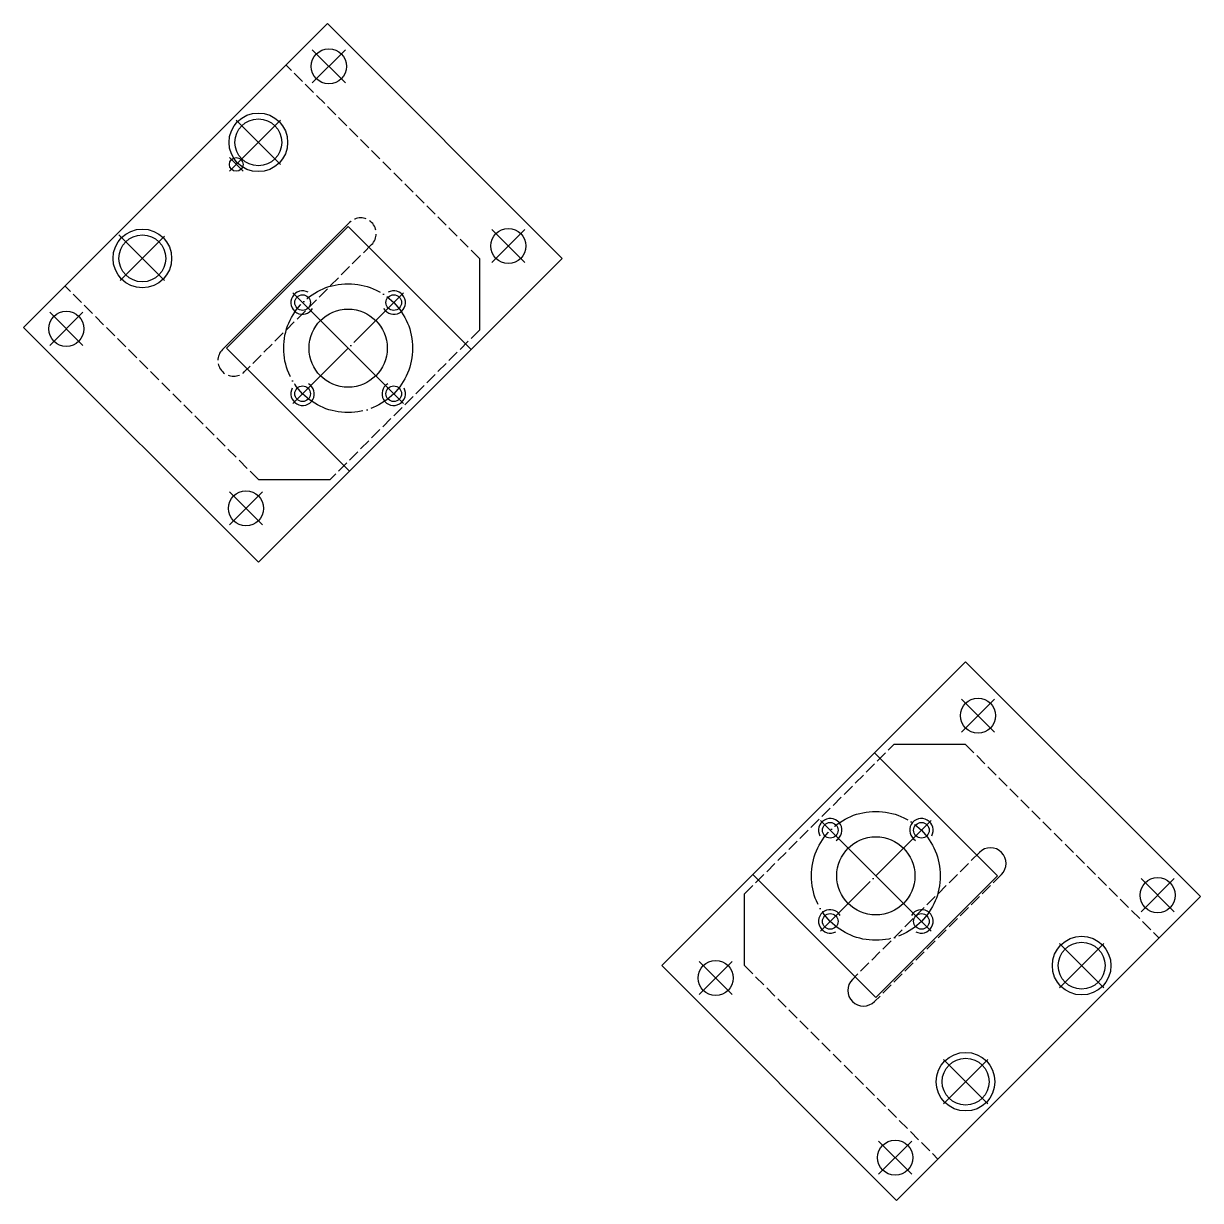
# Model space of a CAD drawing. Extents: x -151 to 150, y 819 to 1121.
import ezdxf

# ---------------------------------------------------------------- set-up
doc = ezdxf.new("R2010")
doc.units = 0
doc.header["$MEASUREMENT"] = 0
doc.linetypes.add('CENTER', pattern=[22, 20, -1, 0, -1])
doc.linetypes.add('DASHED', pattern=[4, 3, -1])
doc.layers.get('0').update_dxf_attribs({"linetype": 'CONTINUOUS'})
doc.layers.add('$PARTREF_BOM', color=7, linetype='CONTINUOUS')
doc.styles.get("Standard").update_dxf_attribs({"font": 'txt.shx', "bigfont": 'chineset.shx'})

# ---------------------------------------------------------------- blocks, each defined once
blk = doc.blocks.new('PARTREF')
at = {"layer": '$PARTREF_BOM', "color": 2}
for p, q in [((-1.75, -1.75), (1.75, 1.75)), ((-1.75, 1.75), (1.75, -1.75))]:
    blk.add_line(p, q, dxfattribs=at)
blk.add_circle((0, 0), 1.75, dxfattribs=at)
at = {"layer": '$PARTREF_BOM', "color": 2, "flags": 1}
for tag, p in [('TAG5', (-16.09, -4.95)), ('TAG10', (-5.65, -5)), ('TAG15', (5.59, -4.74)), ('TAG4', (-16.09, -8.95)), ('TAG9', (-5.65, -9)), ('TAG14', (5.59, -8.74)), ('TAG3', (-16.09, -12.95)), ('TAG8', (-5.65, -13)), ('TAG13', (5.59, -12.74)), ('TAG2', (-16.09, -16.95)), ('TAG7', (-5.65, -17)), ('TAG12', (5.59, -16.74)), ('TAG1', (-16.09, -20.95)), ('TAG6', (-5.65, -21)), ('TAG11', (5.59, -20.74))]:
    blk.add_attdef(tag, p, '', height=2.5, dxfattribs=at)

msp = doc.modelspace()

# ---------------------------------------------------------------- linework, layer by layer
at = {"color": 7, "linetype": 'CONTINUOUS'}
for p, q in [((-73.07, 1120.57), (-150.85, 1042.79)), ((-73.07, 1120.57), (-12.96, 1060.47)), ((-76.96, 1113.86), (-68.47, 1105.37)), ((-96.4, 1095.83), (-85.09, 1084.51)), ((-67.41, 1069.66), (-99.94, 1037.14)), ((-126.46, 1066.48), (-114.79, 1054.81)), ((-67.77, 1068.6), (-98.88, 1037.49)), ((-67.77, 1068.6), (-36.3, 1037.14)), ((-12.96, 1060.47), (-90.75, 982.69)), ((-34.18, 1060.47), (-34.18, 1042.09)), ((-81.91, 1051.63), (-53.62, 1023.35)), ((-144.13, 1046.68), (-135.65, 1038.2)), ((-150.85, 1042.79), (-90.75, 982.69)), ((-98.88, 1037.49), (-67.41, 1006.02)), ((-90.75, 1003.9), (-72.36, 1003.9)), ((12.49, 879.45), (90.27, 957.23)), ((150.38, 897.13), (90.27, 957.23)), ((98.4, 902.43), (66.94, 933.9)), ((90.27, 936.02), (71.89, 936.02)), ((81.43, 888.29), (53.15, 916.57)), ((67.29, 871.32), (35.83, 902.79)), ((67.29, 871.32), (98.4, 902.43)), ((143.66, 893.24), (135.17, 901.73)), ((33.7, 879.45), (33.7, 897.84)), ((72.6, 819.35), (150.38, 897.13)), ((125.63, 885.11), (114.31, 873.79)), ((72.6, 819.35), (12.49, 879.45)), ((95.93, 855.41), (84.62, 844.1)), ((76.48, 826.06), (68, 834.55))]:
    msp.add_line(p, q, dxfattribs=at)
at = {"color": 1, "linetype": 'CENTER'}
for p, q in [((-76.96, 1105.37), (-68.47, 1113.86)), ((-96.4, 1084.51), (-85.09, 1095.83)), ((-31, 1067.9), (-22.51, 1059.41)), ((-31, 1059.41), (-22.51, 1067.9)), ((-126.1, 1054.81), (-114.79, 1066.13)), ((-81.91, 1023.35), (-53.62, 1051.63)), ((-144.13, 1038.2), (-135.65, 1046.68)), ((-98.17, 1000.72), (-89.69, 992.24)), ((-98.17, 992.24), (-89.69, 1000.72)), ((97.7, 939.2), (89.21, 947.69)), ((97.7, 947.69), (89.21, 939.2)), ((81.43, 916.57), (53.15, 888.29)), ((143.66, 901.73), (135.17, 893.24)), ((125.63, 873.79), (114.31, 885.11)), ((30.52, 872.03), (22.04, 880.51)), ((30.52, 880.51), (22.04, 872.03)), ((95.93, 844.1), (84.62, 855.41)), ((76.48, 834.55), (68, 826.06))]:
    msp.add_line(p, q, dxfattribs=at)
at = {"color": 3, "linetype": 'DASHED'}
for p, q in [((-34.18, 1060.47), (-83.68, 1109.97)), ((-61.75, 1064.01), (-94.28, 1031.48)), ((-90.75, 1003.9), (-140.24, 1053.4)), ((-34.18, 1042.09), (-72.36, 1003.9)), ((33.7, 897.84), (71.89, 936.02)), ((90.27, 936.02), (139.77, 886.52)), ((93.81, 908.44), (61.28, 875.92)), ((99.47, 902.79), (66.94, 870.26)), ((33.7, 879.45), (83.2, 829.95))]:
    msp.add_line(p, q, dxfattribs=at)
at = {"color": 7, "linetype": 'CONTINUOUS'}
for centre, radius in [((-72.71, 1109.61), 4.5), ((-90.75, 1090.17), 7.5), ((-90.75, 1090.17), 6), ((-120.44, 1060.47), 7.5), ((-120.44, 1060.47), 6), ((-26.75, 1063.65), 4.5), ((-79.43, 1049.16), 2), ((-56.1, 1049.16), 2), ((-139.89, 1042.44), 4.5), ((-67.77, 1037.49), 10), ((-79.43, 1025.82), 2), ((-56.1, 1025.82), 2), ((-93.93, 996.48), 4.5), ((93.46, 943.44), 4.5), ((55.62, 914.1), 2), ((78.96, 914.1), 2), ((67.29, 902.43), 10), ((139.42, 897.48), 4.5), ((55.62, 890.77), 2), ((78.96, 890.77), 2), ((119.97, 879.45), 7.5), ((119.97, 879.45), 6), ((26.28, 876.27), 4.5), ((90.27, 849.75), 7.5), ((90.27, 849.75), 6), ((72.24, 830.31), 4.5)]:
    msp.add_circle(centre, radius, dxfattribs=at)
at = {"color": 1, "linetype": 'CENTER'}
for centre in [(-67.77, 1037.49), (67.29, 902.43)]:
    msp.add_circle(centre, 16.5, dxfattribs=at)
at = {"color": 3, "linetype": 'DASHED'}
for centre, start, end in [((-64.58, 1066.83), 315, 135), ((-97.11, 1034.31), 135, 315)]:
    msp.add_arc(centre, 4, start, end, dxfattribs=at)
at = {"color": 7, "linetype": 'CONTINUOUS'}
for centre, radius, start, end in [((-79.43, 1049.16), 3, 61.3084, 329.3088), ((-56.1, 1049.16), 3, 210.6912, 118.6916), ((-79.43, 1025.82), 3, 151.3084, 59.3088), ((-56.1, 1025.82), 3, 120.6912, 28.6916), ((55.62, 914.1), 3, 300.6912, 208.6916), ((78.96, 914.1), 3, 331.3084, 239.3088), ((96.64, 905.61), 4, 315, 135), ((55.62, 890.77), 3, 30.6912, 298.6916), ((78.96, 890.77), 3, 241.3084, 149.3088), ((64.11, 873.09), 4, 135, 315)]:
    msp.add_arc(centre, radius, start, end, dxfattribs=at)

# ---------------------------------------------------------------- block references
at = {"color": 7}
msp.add_blockref('PARTREF', (-96.4, 1084.51), dxfattribs=at)

doc.saveas('drawing.dxf')
